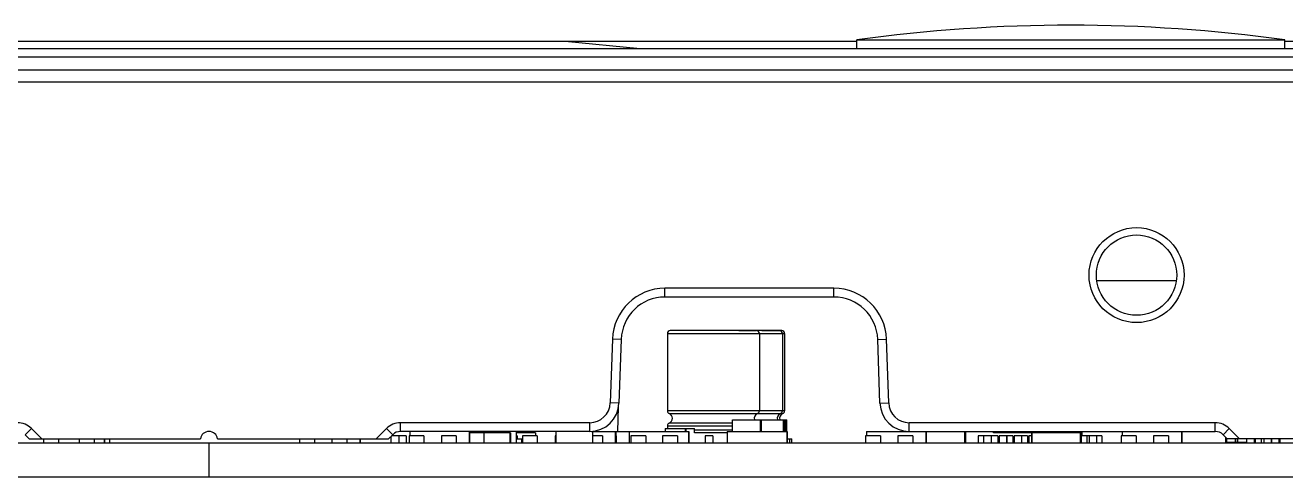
# Model space of a CAD drawing. Header units: millimetres. Extents: x 3299 to 14264, y 1863 to 5555.
# Drawn here: x 4066 to 4152.3, y 2920.5 to 2951.4 of the extents above; entities that cross this region are included whole.
import ezdxf

# ---------------------------------------------------------------- set-up
doc = ezdxf.new("R2010")
doc.units = ezdxf.units.MM
doc.layers.add('02___PRT_ALL_AXES', color=7, linetype='Continuous')

msp = doc.modelspace()

# ---------------------------------------------------------------- linework, layer by layer
at = {"color": 7, "linetype": 'Continuous'}
for p, q in [((3669.85596, 2950.34949), (4122.93801, 2950.34949)), ((3910.79144, 2949.84949), (4178.23315, 2949.84949)), ((4102.97637, 2950.34949), (4108.09695, 2949.84949)), ((4152.23801, 2950.34949), (4187.34503, 2950.34949)), ((3896.47525, 2949.28804), (4174.86063, 2949.28804)), ((4193.1323, 2948.37446), (3884.83491, 2948.37446)), ((4193.1323, 2947.54949), (3664.04372, 2947.54949)), ((4121.36967, 2933.44949), (4109.80635, 2933.44949)), ((4109.80635, 2932.84949), (4109.80635, 2933.44949)), ((4121.36967, 2932.84949), (4121.36967, 2933.44949)), ((4144.8054, 2933.94949), (4139.37062, 2933.94949)), ((4121.36967, 2932.84949), (4109.80635, 2932.84949)), ((4106.20854, 2929.97513), (4106.05578, 2925.60063)), ((4106.80818, 2929.95419), (4106.20854, 2929.97513)), ((4106.80818, 2929.95419), (4106.65541, 2925.57969)), ((4109.96703, 2930.34949), (4117.99423, 2930.34949)), ((4109.96703, 2930.34949), (4109.96703, 2925.06184)), ((4117.79423, 2930.54949), (4110.16703, 2930.54949)), ((4114.8679, 2930.55049), (4116.06702, 2930.55049)), ((4114.8679, 2930.54949), (4114.8679, 2930.55049)), ((4114.87595, 2930.55049), (4114.87595, 2930.54949)), ((4116.06703, 2930.55049), (4116.06703, 2930.54949)), ((4116.26703, 2930.34949), (4116.26703, 2925.06184)), ((4116.44269, 2930.55049), (4117.64182, 2930.55049)), ((4116.44269, 2930.54949), (4116.44269, 2930.55049)), ((4116.45074, 2930.55049), (4116.45074, 2930.54949)), ((4117.64183, 2930.55049), (4117.79422, 2930.55049)), ((4117.64183, 2930.55049), (4117.64183, 2930.54949)), ((4117.79423, 2930.55049), (4117.79423, 2930.54949)), ((4117.84183, 2930.34949), (4117.84183, 2925.06184)), ((4117.99423, 2930.34949), (4117.99423, 2925.06184)), ((4124.36785, 2929.95419), (4124.96748, 2929.97513)), ((4124.52061, 2925.57969), (4124.36785, 2929.95419)), ((4125.12024, 2925.60063), (4124.96748, 2929.97513)), ((4106.65541, 2925.57969), (4106.05578, 2925.60063)), ((4124.52061, 2925.57969), (4125.12024, 2925.60063)), ((4106.58801, 2923.64949), (4106.63241, 2925.3452)), ((4117.99423, 2925.06184), (4109.96703, 2925.06184)), ((4110.0943, 2924.87553), (4117.86696, 2924.87553)), ((4066.00768, 2923.42982), (4066.43194, 2923.85408)), ((4067.13654, 2923.14949), (4066.43194, 2923.85408)), ((4090.74408, 2923.85408), (4090.03948, 2923.14949)), ((4091.16834, 2923.42982), (4090.74408, 2923.85408)), ((4104.65663, 2924.24949), (4091.69867, 2924.24949)), ((4091.69867, 2923.64949), (4091.69867, 2924.24949)), ((4104.65663, 2923.64949), (4104.65663, 2924.24949)), ((4109.81703, 2923.84949), (4111.81703, 2923.84949)), ((4109.81703, 2923.84949), (4109.81703, 2923.64949)), ((4109.84632, 2923.64949), (4109.84632, 2923.84949)), ((4109.96703, 2924.03714), (4114.41703, 2924.03714)), ((4109.96703, 2924.03714), (4109.96703, 2923.84949)), ((4114.41703, 2924.22345), (4110.0943, 2924.22345)), ((4111.18774, 2923.84949), (4111.18774, 2923.64949)), ((4111.25845, 2923.64949), (4111.25845, 2923.84949)), ((4111.81703, 2923.54949), (4111.81703, 2923.84949)), ((4114.41703, 2923.74949), (4111.81703, 2923.74949)), ((4114.41703, 2924.44949), (4118.14423, 2924.44949)), ((4114.41703, 2923.64949), (4114.41703, 2924.44949)), ((4116.31703, 2924.44949), (4116.31703, 2923.64949)), ((4116.41703, 2923.64949), (4116.41703, 2924.44949)), ((4117.89183, 2924.44949), (4117.89183, 2923.64949)), ((4117.99183, 2923.64949), (4117.99183, 2924.44949)), ((4118.04423, 2924.44949), (4118.04423, 2923.64949)), ((4118.14423, 2923.64949), (4118.14423, 2924.44949)), ((4147.47735, 2924.24949), (4126.51939, 2924.24949)), ((4126.51939, 2923.64949), (4126.51939, 2924.24949)), ((4147.47735, 2923.64949), (4147.47735, 2924.24949)), ((4148.00768, 2923.42982), (4148.43194, 2923.85408)), ((4149.13654, 2923.14949), (4148.43194, 2923.85408)), ((4066.28801, 2923.14949), (4066.00768, 2923.42982)), ((4066.28801, 2923.14949), (4077.9964, 2923.14949)), ((4067.26581, 2923.14949), (4067.26581, 2922.84949)), ((4068.28181, 2923.14949), (4068.28181, 2922.84949)), ((4069.70429, 2923.14949), (4069.70429, 2922.84949)), ((4070.72029, 2923.14949), (4070.72029, 2922.84949)), ((4071.40621, 2923.14949), (4071.40621, 2922.84949)), ((4071.43161, 2923.14949), (4071.43161, 2922.84949)), ((4071.78709, 2923.14949), (4071.78709, 2922.84949)), ((4079.17962, 2923.14949), (4090.88801, 2923.14949)), ((4084.7914, 2923.14949), (4084.7914, 2922.84949)), ((4085.8074, 2923.14949), (4085.8074, 2922.84949)), ((4087.00112, 2923.14949), (4087.00112, 2922.84949)), ((4088.01712, 2923.14949), (4088.01712, 2922.84949)), ((4088.9062, 2923.14949), (4088.9062, 2922.84949)), ((4088.9316, 2923.14949), (4088.9316, 2922.84949)), ((4091.16834, 2923.42982), (4090.88801, 2923.14949)), ((4091.0414, 2923.30288), (4091.0414, 2922.84949)), ((4092.09454, 2923.34949), (4091.08801, 2923.34949)), ((4091.09223, 2923.35371), (4091.09223, 2923.34949)), ((4091.58654, 2923.34949), (4091.58654, 2922.84949)), ((4104.65663, 2923.64949), (4091.69867, 2923.64949)), ((4092.09454, 2923.34949), (4092.09454, 2922.84949)), ((4093.3074, 2923.34949), (4092.2914, 2923.34949)), ((4092.2914, 2923.34949), (4092.2914, 2922.84949)), ((4092.3422, 2923.64949), (4092.3422, 2923.34949)), ((4093.3074, 2923.34949), (4093.3074, 2922.84949)), ((4095.51712, 2923.34949), (4094.50112, 2923.34949)), ((4094.50112, 2923.34949), (4094.50112, 2922.84949)), ((4095.51712, 2923.34949), (4095.51712, 2922.84949)), ((4096.4062, 2923.64949), (4096.4062, 2922.84949)), ((4096.4316, 2923.64949), (4096.4316, 2922.84949)), ((4099.23192, 2923.54949), (4096.4316, 2923.54949)), ((4097.4032, 2923.54949), (4097.4032, 2922.84949)), ((4097.64518, 2923.54949), (4097.64518, 2923.64949)), ((4098.20376, 2923.64949), (4098.20376, 2923.54949)), ((4098.27447, 2923.54949), (4098.27447, 2923.64949)), ((4099.1812, 2923.54949), (4099.1812, 2922.84949)), ((4099.23192, 2923.54949), (4099.23192, 2922.84949)), ((4099.61589, 2923.64949), (4099.61589, 2922.84949)), ((4099.64518, 2922.84949), (4099.64518, 2923.64949)), ((4100.93389, 2923.54949), (4099.64518, 2923.54949)), ((4099.6893, 2923.34949), (4099.64518, 2923.34949)), ((4099.64518, 2923.14949), (4099.99518, 2923.14949)), ((4099.6893, 2923.34949), (4099.6893, 2923.14949)), ((4099.99518, 2922.84949), (4099.99518, 2923.14949)), ((4101.06082, 2923.34949), (4100.04482, 2923.34949)), ((4100.04482, 2923.34949), (4100.04482, 2922.84949)), ((4100.93389, 2923.54949), (4100.93389, 2923.34949)), ((4101.06082, 2923.34949), (4101.06082, 2922.84949)), ((4102.33801, 2923.34949), (4102.2914, 2923.34949)), ((4102.2914, 2923.34949), (4102.2914, 2922.84949)), ((4102.33801, 2923.64949), (4102.33801, 2922.84949)), ((4104.83801, 2923.64949), (4104.83801, 2922.84949)), ((4105.51712, 2923.34949), (4104.83801, 2923.34949)), ((4105.51712, 2923.34949), (4105.51712, 2922.84949)), ((4106.40623, 2923.64949), (4106.40623, 2922.84949)), ((4106.43163, 2923.64949), (4106.43163, 2922.84949)), ((4106.47101, 2923.34949), (4106.43163, 2923.34949)), ((4106.47101, 2923.34949), (4106.47101, 2922.84949)), ((4106.58801, 2923.64949), (4111.43163, 2923.64949)), ((4107.34223, 2923.64949), (4107.34223, 2922.84949)), ((4108.48523, 2923.34949), (4107.46923, 2923.34949)), ((4107.46923, 2923.34949), (4107.46923, 2922.84949)), ((4108.48523, 2923.34949), (4108.48523, 2922.84949)), ((4110.65829, 2923.34949), (4109.64229, 2923.34949)), ((4109.64229, 2923.34949), (4109.64229, 2922.84949)), ((4110.65829, 2923.34949), (4110.65829, 2922.84949)), ((4111.40623, 2923.64949), (4111.40623, 2922.84949)), ((4111.43163, 2923.64949), (4111.43163, 2922.84949)), ((4114.07181, 2923.54949), (4111.81703, 2923.54949)), ((4112.56402, 2923.34949), (4112.56402, 2922.84949)), ((4113.07217, 2923.34949), (4112.56417, 2923.34949)), ((4112.56417, 2923.34949), (4112.56417, 2922.84949)), ((4113.07217, 2923.34949), (4113.07217, 2922.84949)), ((4114.07181, 2923.64949), (4118.16121, 2923.64949)), ((4114.07181, 2923.64949), (4114.07181, 2922.84949)), ((4118.13581, 2923.64949), (4118.13581, 2922.84949)), ((4118.16121, 2923.64949), (4118.16121, 2922.84949)), ((4118.16121, 2923.14949), (4118.49423, 2923.14949)), ((4118.34183, 2922.84949), (4118.34183, 2923.14949)), ((4118.49423, 2922.84949), (4118.49423, 2923.14949)), ((4124.5574, 2923.34949), (4123.5414, 2923.34949)), ((4123.5414, 2923.34949), (4123.5414, 2922.84949)), ((4123.59223, 2923.64949), (4147.47735, 2923.64949)), ((4123.59223, 2923.64949), (4123.59223, 2923.34949)), ((4124.5574, 2923.34949), (4124.5574, 2922.84949)), ((4126.76712, 2923.34949), (4125.75112, 2923.34949)), ((4125.75112, 2923.34949), (4125.75112, 2922.84949)), ((4126.76712, 2923.34949), (4126.76712, 2922.84949)), ((4127.65623, 2923.64949), (4127.65623, 2922.84949)), ((4127.68163, 2923.64949), (4127.68163, 2922.84949)), ((4130.30357, 2923.64949), (4130.30357, 2922.84949)), ((4130.40357, 2922.84949), (4130.40357, 2923.64949)), ((4132.6, 2923.34949), (4131.23609, 2923.34949)), ((4131.23609, 2923.34949), (4131.23609, 2922.84949)), ((4131.61973, 2923.34949), (4131.61973, 2922.84949)), ((4132.12773, 2923.34949), (4132.12773, 2922.84949)), ((4132.13067, 2923.34949), (4132.13067, 2922.84949)), ((4132.30357, 2923.54949), (4132.30357, 2923.64949)), ((4138.22093, 2923.54949), (4132.30357, 2923.54949)), ((4132.59707, 2923.34949), (4132.59707, 2922.84949)), ((4132.6, 2923.34949), (4132.6, 2922.84949)), ((4133.61601, 2923.34949), (4132.68653, 2923.34949)), ((4132.68653, 2923.34949), (4132.68653, 2922.84949)), ((4133.19453, 2923.34949), (4133.19453, 2922.84949)), ((4133.19748, 2923.34949), (4133.19748, 2922.84949)), ((4133.61307, 2923.34949), (4133.61307, 2922.84949)), ((4133.61601, 2923.34949), (4133.61601, 2922.84949)), ((4133.61601, 2923.14949), (4133.70252, 2923.14949)), ((4134.63202, 2923.34949), (4133.70252, 2923.34949)), ((4133.70252, 2923.34949), (4133.70252, 2922.84949)), ((4134.21052, 2923.34949), (4134.21052, 2922.84949)), ((4134.21347, 2923.34949), (4134.21347, 2922.84949)), ((4134.62907, 2923.34949), (4134.62907, 2922.84949)), ((4134.63202, 2923.34949), (4134.63202, 2922.84949)), ((4134.89361, 2923.34949), (4134.71853, 2923.34949)), ((4134.71853, 2923.34949), (4134.71853, 2922.84949)), ((4134.89361, 2923.54949), (4134.89361, 2922.84949)), ((4134.90357, 2923.54949), (4134.90357, 2923.64949)), ((4134.91893, 2923.54949), (4134.91893, 2922.84949)), ((4136.80357, 2923.64949), (4136.80357, 2923.54949)), ((4136.90357, 2923.54949), (4136.90357, 2923.64949)), ((4138.22093, 2923.54949), (4138.22093, 2922.84949)), ((4139.71202, 2923.34949), (4138.22093, 2923.34949)), ((4138.2728, 2923.64949), (4138.2728, 2923.34949)), ((4138.29992, 2923.34949), (4138.29992, 2922.84949)), ((4138.30287, 2923.34949), (4138.30287, 2922.84949)), ((4138.3728, 2923.34949), (4138.3728, 2923.64949)), ((4138.69307, 2923.34949), (4138.69307, 2922.84949)), ((4138.69601, 2923.34949), (4138.69601, 2922.84949)), ((4138.83332, 2923.34949), (4138.83332, 2922.84949)), ((4139.34132, 2923.34949), (4139.34132, 2922.84949)), ((4139.34427, 2923.34949), (4139.34427, 2922.84949)), ((4139.70907, 2923.34949), (4139.70907, 2922.84949)), ((4139.71202, 2923.34949), (4139.71202, 2922.84949)), ((4142.0574, 2923.34949), (4141.0414, 2923.34949)), ((4141.0414, 2923.34949), (4141.0414, 2922.84949)), ((4141.09221, 2923.64949), (4141.09221, 2923.34949)), ((4142.0574, 2923.34949), (4142.0574, 2922.84949)), ((4144.26712, 2923.34949), (4143.25112, 2923.34949)), ((4143.25112, 2923.34949), (4143.25112, 2922.84949)), ((4144.26712, 2923.34949), (4144.26712, 2922.84949)), ((4145.15621, 2923.64949), (4145.15621, 2922.84949)), ((4145.18161, 2923.64949), (4145.18161, 2922.84949)), ((4148.28801, 2923.14949), (4148.00768, 2923.42982)), ((4148.17781, 2923.25969), (4148.17781, 2922.84949)), ((4148.20894, 2923.22856), (4148.20894, 2922.89949)), ((4149.6257, 2922.89949), (4148.20894, 2922.89949)), ((4148.21109, 2923.22641), (4148.21109, 2922.89949)), ((4148.26109, 2922.89949), (4148.26109, 2923.17641)), ((4158.88801, 2923.14949), (4148.28801, 2923.14949)), ((4148.82837, 2923.14949), (4148.82837, 2922.89949)), ((4148.87837, 2922.89949), (4148.87837, 2923.14949)), ((4149.02837, 2922.89949), (4149.02837, 2923.14949)), ((4149.6257, 2923.14949), (4149.6257, 2922.84949)), ((4150.1337, 2923.14949), (4150.1337, 2922.84949)), ((4150.1996, 2923.14949), (4150.1996, 2922.84949)), ((4150.20254, 2923.14949), (4150.20254, 2922.84949)), ((4150.61628, 2923.14949), (4150.61628, 2922.84949)), ((4150.79148, 2923.14949), (4150.79148, 2922.84949)), ((4151.29948, 2923.14949), (4151.29948, 2922.84949)), ((4151.30201, 2923.14949), (4151.30201, 2922.84949)), ((4151.33013, 2923.14949), (4151.33013, 2922.84949)), ((4151.83813, 2923.14949), (4151.83813, 2922.84949)), ((4151.84108, 2923.14949), (4151.84108, 2922.84949)), ((4151.89137, 2923.14949), (4151.89137, 2922.84949)), ((4228.58801, 2922.84949), (3628.58801, 2922.84949)), ((4078.58801, 2922.84949), (4078.58801, 2920.54949)), ((3628.58801, 2920.54949), (4228.58801, 2920.54949))]:
    msp.add_line(p, q, dxfattribs=at)
for radius in [3.25, 2.75]:
    msp.add_circle((4142.08801, 2934.34949), radius, dxfattribs=at)
for centre, radius, start, end in [((4109.80635, 2929.84949), 3.6, 90, 178), ((4121.36967, 2929.84949), 3.6, 2, 90), ((4109.80635, 2929.84949), 3, 90, 178), ((4121.36967, 2929.84949), 3, 2, 90), ((4110.16703, 2930.34949), 0.2, 90, 180), ((4116.06703, 2930.34949), 0.2, 0, 90), ((4117.64183, 2930.34949), 0.2, 0, 90), ((4117.79423, 2930.34949), 0.2, 0, 90), ((4104.65663, 2925.64949), 1.4, 270, 358), ((4104.65663, 2925.64949), 2, 270, 358), ((4126.51939, 2925.64949), 2, 182, 270), ((4126.51939, 2925.64949), 1.4, 182, 270), ((4110.16703, 2925.06184), 0.2, 180, 248.6763137), ((4109.96703, 2924.54949), 0.35, 291.3236863, 68.6763137), ((4116.26703, 2924.54949), 0.35, 111.3236863, 196.6974963), ((4116.06703, 2925.06184), 0.2, 291.3236863, 0), ((4117.84183, 2924.54949), 0.35, 111.3236863, 196.6974963), ((4117.99423, 2924.54949), 0.35, 111.3236863, 196.6974963), ((4117.64183, 2925.06184), 0.2, 291.3236863, 0), ((4117.79423, 2925.06184), 0.2, 291.3236863, 0), ((4065.47735, 2922.89949), 1.35, 45, 90), ((4091.69867, 2922.89949), 1.35, 90, 135), ((4110.16703, 2924.03714), 0.2, 111.3236863, 180), ((4147.47735, 2922.89949), 1.35, 45, 90), ((4078.58801, 2923.04949), 0.6, 9.5940682, 170.4059318), ((4091.69867, 2922.89949), 0.75, 90, 135), ((4147.47735, 2922.89949), 0.75, 45, 90)]:
    msp.add_arc(centre, radius, start, end, dxfattribs=at)
at = {"layer": '02___PRT_ALL_AXES', "color": 7, "linetype": 'Continuous'}
for p, q in [((4122.93801, 2950.44949), (4152.23801, 2950.44949)), ((4122.93801, 2949.84949), (4122.93801, 2950.44949)), ((4152.23801, 2949.84949), (4152.23801, 2950.44949)), ((4104.77624, 2923.64949), (4106.58801, 2923.64949))]:
    msp.add_line(p, q, dxfattribs=at)
msp.add_arc((4137.58801, 2843.63824), 107.81125, 82.1901651, 97.8098349, dxfattribs=at)

doc.saveas('drawing.dxf')
